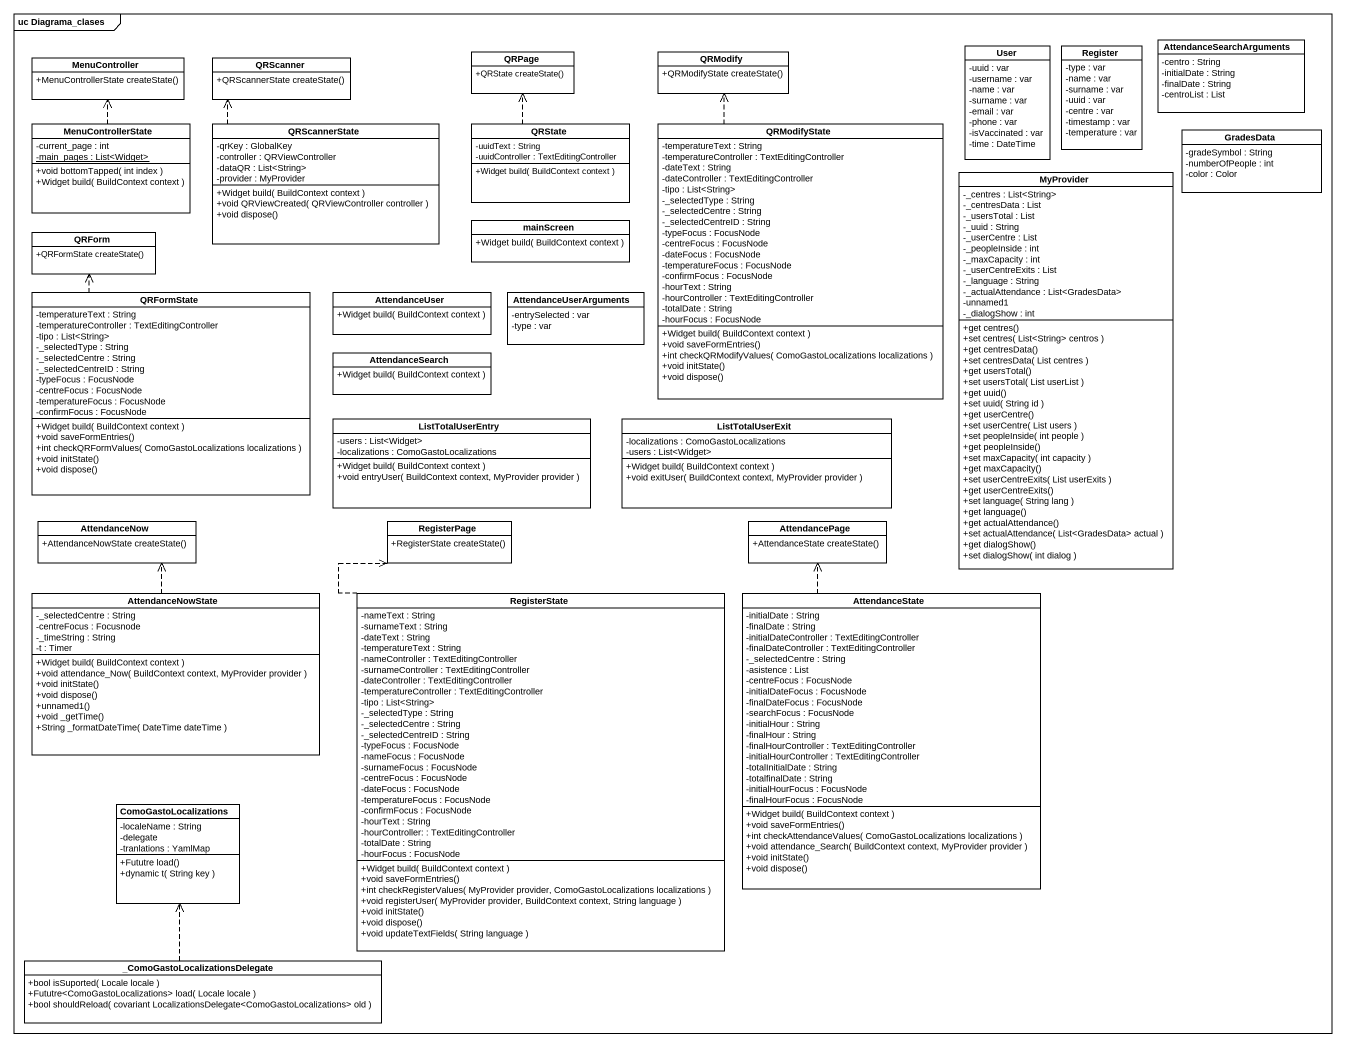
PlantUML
@startuml
mainframe uc Diagrama_clases
hide circle
hide empty members
skinparam classAttributeIconSize 0
class AttendanceSearchArguments {
  -centro : String
  -initialDate : String
  -finalDate : String
  -centroList : List
}
class MenuController {
  +MenuControllerState createState()
}
class QRScanner {
  +QRScannerState createState()
}
class QRPage {
  +QRState createState()
}
class QRModify {
  +QRModifyState createState()
}
class User {
  -uuid : var
  -username : var
  -name : var
  -surname : var
  -email : var
  -phone : var
  -isVaccinated : var
  -time : DateTime
}
class Register {
  -type : var
  -name : var
  -surname : var
  -uuid : var
  -centre : var
  -timestamp : var
  -temperature : var
}
class MenuControllerState {
  -current_page : int
  {static} -main_pages : List<Widget>
  +void bottomTapped( int index )
  +Widget build( BuildContext context )
}
class QRScannerState {
  -qrKey : GlobalKey
  -controller : QRViewController
  -dataQR : List<String>
  -provider : MyProvider
  +Widget build( BuildContext context )
  +void QRViewCreated( QRViewController controller )
  +void dispose()
}
class QRState {
  -uuidText : String
  -uuidController : TextEditingController
  +Widget build( BuildContext context )
}
class QRModifyState {
  -temperatureText : String
  -temperatureController : TextEditingController
  -dateText : String
  -dateController : TextEditingController
  -tipo : List<String>
  -_selectedType : String
  -_selectedCentre : String
  -_selectedCentreID : String
  -typeFocus : FocusNode
  -centreFocus : FocusNode
  -dateFocus : FocusNode
  -temperatureFocus : FocusNode
  -confirmFocus : FocusNode
  -hourText : String
  -hourController : TextEditingController
  -totalDate : String
  -hourFocus : FocusNode
  +Widget build( BuildContext context )
  +void saveFormEntries()
  +int checkQRModifyValues( ComoGastoLocalizations localizations )
  +void initState()
  +void dispose()
}
class GradesData {
  -gradeSymbol : String
  -numberOfPeople : int
  -color : Color
}
class MyProvider {
  -_centres : List<String>
  -_centresData : List
  -_usersTotal : List
  -_uuid : String
  -_userCentre : List
  -_peopleInside : int
  -_maxCapacity : int
  -_userCentreExits : List
  -_language : String
  -_actualAttendance : List<GradesData>
  -unnamed1
  -_dialogShow : int
  +get centres()
  +set centres( List<String> centros )
  +get centresData()
  +set centresData( List centres )
  +get usersTotal()
  +set usersTotal( List userList )
  +get uuid()
  +set uuid( String id )
  +get userCentre()
  +set userCentre( List users )
  +set peopleInside( int people )
  +get peopleInside()
  +set maxCapacity( int capacity )
  +get maxCapacity()
  +set userCentreExits( List userExits )
  +get userCentreExits()
  +set language( String lang )
  +get language()
  +get actualAttendance()
  +set actualAttendance( List<GradesData> actual )
  +get dialogShow()
  +set dialogShow( int dialog )
}
class QRForm {
  +QRFormState createState()
}
class mainScreen {
  +Widget build( BuildContext context )
}
class QRFormState {
  -temperatureText : String
  -temperatureController : TextEditingController
  -tipo : List<String>
  -_selectedType : String
  -_selectedCentre : String
  -_selectedCentreID : String
  -typeFocus : FocusNode
  -centreFocus : FocusNode
  -temperatureFocus : FocusNode
  -confirmFocus : FocusNode
  +Widget build( BuildContext context )
  +void saveFormEntries()
  +int checkQRFormValues( ComoGastoLocalizations localizations )
  +void initState()
  +void dispose()
}
class AttendanceUser {
  +Widget build( BuildContext context )
}
class AttendanceUserArguments {
  -entrySelected : var
  -type : var
}
class AttendanceSearch {
  +Widget build( BuildContext context )
}
class ListTotalUserEntry {
  -users : List<Widget>
  -localizations : ComoGastoLocalizations
  +Widget build( BuildContext context )
  +void entryUser( BuildContext context, MyProvider provider )
}
class ListTotalUserExit {
  -localizations : ComoGastoLocalizations
  -users : List<Widget>
  +Widget build( BuildContext context )
  +void exitUser( BuildContext context, MyProvider provider )
}
class AttendanceNow {
  +AttendanceNowState createState()
}
class RegisterPage {
  +RegisterState createState()
}
class AttendancePage {
  +AttendanceState createState()
}
class AttendanceNowState {
  -_selectedCentre : String
  -centreFocus : Focusnode
  -_timeString : String
  -t : Timer
  +Widget build( BuildContext context )
  +void attendance_Now( BuildContext context, MyProvider provider )
  +void initState()
  +void dispose()
  +unnamed1()
  +void _getTime()
  +String _formatDateTime( DateTime dateTime )
}
class RegisterState {
  -nameText : String
  -surnameText : String
  -dateText : String
  -temperatureText : String
  -nameController : TextEditingController
  -surnameController : TextEditingController
  -dateController : TextEditingController
  -temperatureController : TextEditingController
  -tipo : List<String>
  -_selectedType : String
  -_selectedCentre : String
  -_selectedCentreID : String
  -typeFocus : FocusNode
  -nameFocus : FocusNode
  -surnameFocus : FocusNode
  -centreFocus : FocusNode
  -dateFocus : FocusNode
  -temperatureFocus : FocusNode
  -confirmFocus : FocusNode
  -hourText : String
  -hourController: : TextEditingController
  -totalDate : String
  -hourFocus : FocusNode
  +Widget build( BuildContext context )
  +void saveFormEntries()
  +int checkRegisterValues( MyProvider provider, ComoGastoLocalizations localizations )
  +void registerUser( MyProvider provider, BuildContext context, String language )
  +void initState()
  +void dispose()
  +void updateTextFields( String language )
}
class AttendanceState {
  -initialDate : String
  -finalDate : String
  -initialDateController : TextEditingController
  -finalDateController : TextEditingController
  -_selectedCentre : String
  -asistence : List
  -centreFocus : FocusNode
  -initialDateFocus : FocusNode
  -finalDateFocus : FocusNode
  -searchFocus : FocusNode
  -initialHour : String
  -finalHour : String
  -finalHourController : TextEditingController
  -initialHourController : TextEditingController
  -totalInitialDate : String
  -totalfinalDate : String
  -initialHourFocus : FocusNode
  -finalHourFocus : FocusNode
  +Widget build( BuildContext context )
  +void saveFormEntries()
  +int checkAttendanceValues( ComoGastoLocalizations localizations )
  +void attendance_Search( BuildContext context, MyProvider provider )
  +void initState()
  +void dispose()
}
class ComoGastoLocalizations {
  -localeName : String
  -delegate
  -tranlations : YamlMap
  +Fututre load()
  +dynamic t( String key )
}
class "_ComoGastoLocalizationsDelegate" as ComoGastoLocalizationsDelega {
  +bool isSuported( Locale locale )
  +Fututre<ComoGastoLocalizations> load( Locale locale )
  +bool shouldReload( covariant LocalizationsDelegate<ComoGastoLocalizations> old )
}
MenuControllerState .up.> MenuController
QRScannerState .up.> QRScanner
QRState .up.> QRPage
QRModifyState .up.> QRModify
QRFormState .up.> QRForm
AttendanceNowState .up.> AttendanceNow
RegisterState .up.> RegisterPage
AttendanceState .up.> AttendancePage
ComoGastoLocalizationsDelega .up.> ComoGastoLocalizations
@enduml
